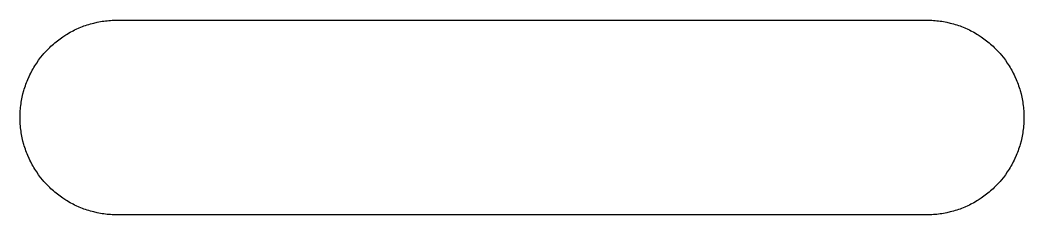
# Model space of a CAD drawing. Header units: metres. Extents: x 0 to 215, y 0 to 140.
# Drawn here: x 37 to 68, y 97 to 103 of the extents above; entities that cross this region are included whole.
import ezdxf

# ---------------------------------------------------------------- set-up
doc = ezdxf.new("R2010")
doc.units = ezdxf.units.M

msp = doc.modelspace()

# ---------------------------------------------------------------- linework, layer by layer
for p, q in [((39.2744, 102.911), (39.376, 102.935)), ((39.376, 102.935), (39.4277, 102.945)), ((39.4277, 102.945), (39.4795, 102.954)), ((39.4795, 102.954), (39.5303, 102.963)), ((39.5303, 102.963), (39.582, 102.971)), ((39.582, 102.971), (39.6348, 102.978)), ((39.6348, 102.978), (39.6865, 102.983)), ((39.6865, 102.983), (39.7383, 102.988)), ((39.7383, 102.988), (39.791, 102.993)), ((39.791, 102.993), (39.8428, 102.996)), ((39.8428, 102.996), (39.9473, 103)), ((39.9473, 103), (65.0527, 103)), ((65.0527, 103), (65.1572, 102.996)), ((65.1572, 102.996), (65.209, 102.993)), ((65.209, 102.993), (65.2617, 102.988)), ((65.2617, 102.988), (65.3135, 102.983)), ((65.3135, 102.983), (65.3652, 102.978)), ((65.3652, 102.978), (65.418, 102.971)), ((65.418, 102.971), (65.4697, 102.963)), ((65.4697, 102.963), (65.5205, 102.954)), ((65.5205, 102.954), (65.5723, 102.945)), ((65.5723, 102.945), (65.624, 102.935)), ((65.624, 102.935), (65.7256, 102.911)), ((38.5, 102.598), (38.5459, 102.624)), ((38.5459, 102.624), (38.6377, 102.673)), ((38.6377, 102.673), (38.6846, 102.696)), ((38.6846, 102.696), (38.7324, 102.719)), ((38.7324, 102.719), (38.8281, 102.762)), ((38.8281, 102.762), (38.876, 102.781)), ((38.876, 102.781), (38.9248, 102.801)), ((38.9248, 102.801), (38.9736, 102.819)), ((38.9736, 102.819), (39.0234, 102.837)), ((39.0234, 102.837), (39.0732, 102.854)), ((39.0732, 102.854), (39.123, 102.869)), ((39.123, 102.869), (39.1729, 102.884)), ((39.1729, 102.884), (39.2744, 102.911)), ((65.7256, 102.911), (65.8271, 102.884)), ((65.8271, 102.884), (65.877, 102.869)), ((65.877, 102.869), (65.9268, 102.854)), ((65.9268, 102.854), (65.9766, 102.837)), ((65.9766, 102.837), (66.0264, 102.819)), ((66.0264, 102.819), (66.0752, 102.801)), ((66.0752, 102.801), (66.124, 102.781)), ((66.124, 102.781), (66.1719, 102.762)), ((66.1719, 102.762), (66.2676, 102.719)), ((66.2676, 102.719), (66.3154, 102.696)), ((66.3154, 102.696), (66.3623, 102.673)), ((66.3623, 102.673), (66.4541, 102.624)), ((66.4541, 102.624), (66.5, 102.598)), ((38.0713, 102.298), (38.1533, 102.364)), ((38.1533, 102.364), (38.1943, 102.396)), ((38.1943, 102.396), (38.2363, 102.427)), ((38.2363, 102.427), (38.3223, 102.487)), ((38.3223, 102.487), (38.4102, 102.544)), ((38.4102, 102.544), (38.4551, 102.571)), ((38.4551, 102.571), (38.5, 102.598)), ((66.5, 102.598), (66.5449, 102.571)), ((66.5449, 102.571), (66.5898, 102.544)), ((66.5898, 102.544), (66.6777, 102.487)), ((66.6777, 102.487), (66.7637, 102.427)), ((66.7637, 102.427), (66.8057, 102.396)), ((66.8057, 102.396), (66.8467, 102.364)), ((66.8467, 102.364), (66.9287, 102.298)), ((37.7363, 101.968), (37.7705, 102.008)), ((37.7705, 102.008), (37.8057, 102.046)), ((37.8057, 102.046), (37.8418, 102.084)), ((37.8418, 102.084), (37.916, 102.158)), ((37.916, 102.158), (37.9541, 102.194)), ((37.9541, 102.194), (37.9922, 102.229)), ((37.9922, 102.229), (38.0322, 102.264)), ((38.0322, 102.264), (38.0713, 102.298)), ((66.9287, 102.298), (66.9678, 102.264)), ((66.9678, 102.264), (67.0078, 102.229)), ((67.0078, 102.229), (67.0459, 102.194)), ((67.0459, 102.194), (67.084, 102.158)), ((67.084, 102.158), (67.1582, 102.084)), ((67.1582, 102.084), (67.1943, 102.046)), ((67.1943, 102.046), (67.2295, 102.008)), ((67.2295, 102.008), (67.2637, 101.968)), ((37.5127, 101.678), (37.5732, 101.764)), ((37.5732, 101.764), (37.6045, 101.806)), ((37.6045, 101.806), (37.6357, 101.847)), ((37.6357, 101.847), (37.7021, 101.929)), ((37.7021, 101.929), (37.7363, 101.968)), ((67.2637, 101.968), (67.2979, 101.929)), ((67.2979, 101.929), (67.3643, 101.847)), ((67.3643, 101.847), (67.3955, 101.806)), ((67.3955, 101.806), (67.4268, 101.764)), ((67.4268, 101.764), (67.4873, 101.678)), ((37.3271, 101.362), (37.376, 101.454)), ((37.376, 101.454), (37.4023, 101.5)), ((37.4023, 101.5), (37.4287, 101.545)), ((37.4287, 101.545), (37.4561, 101.59)), ((37.4561, 101.59), (37.5127, 101.678)), ((67.4873, 101.678), (67.5439, 101.59)), ((67.5439, 101.59), (67.5713, 101.545)), ((67.5713, 101.545), (67.5977, 101.5)), ((67.5977, 101.5), (67.624, 101.454)), ((67.624, 101.454), (67.6729, 101.362)), ((37.1807, 101.026), (37.1992, 101.075)), ((37.1992, 101.075), (37.2188, 101.124)), ((37.2188, 101.124), (37.2383, 101.172)), ((37.2383, 101.172), (37.2812, 101.268)), ((37.2812, 101.268), (37.3037, 101.315)), ((37.3037, 101.315), (37.3271, 101.362)), ((67.6729, 101.362), (67.6963, 101.315)), ((67.6963, 101.315), (67.7188, 101.268)), ((67.7188, 101.268), (67.7617, 101.172)), ((67.7617, 101.172), (67.7812, 101.124)), ((67.7812, 101.124), (67.8008, 101.075)), ((67.8008, 101.075), (67.8193, 101.026)), ((37.0889, 100.726), (37.1162, 100.827)), ((37.1162, 100.827), (37.1309, 100.877)), ((37.1309, 100.877), (37.1465, 100.927)), ((37.1465, 100.927), (37.1631, 100.977)), ((37.1631, 100.977), (37.1807, 101.026)), ((67.8193, 101.026), (67.8369, 100.977)), ((67.8369, 100.977), (67.8535, 100.927)), ((67.8535, 100.927), (67.8691, 100.877)), ((67.8691, 100.877), (67.8838, 100.827)), ((67.8838, 100.827), (67.9111, 100.726)), ((37.0293, 100.418), (37.0371, 100.47)), ((37.0371, 100.47), (37.0459, 100.521)), ((37.0459, 100.521), (37.0547, 100.572)), ((37.0547, 100.572), (37.0654, 100.624)), ((37.0654, 100.624), (37.0889, 100.726)), ((67.9111, 100.726), (67.9346, 100.624)), ((67.9346, 100.624), (67.9453, 100.572)), ((67.9453, 100.572), (67.9541, 100.521)), ((67.9541, 100.521), (67.9629, 100.47)), ((67.9629, 100.47), (67.9707, 100.418)), ((37, 100.053), (37.0039, 100.157)), ((37.0039, 100.157), (37.0068, 100.209)), ((37.0068, 100.209), (37.0117, 100.262)), ((37.0117, 100.262), (37.0166, 100.313)), ((37.0166, 100.313), (37.0225, 100.365)), ((37.0225, 100.365), (37.0293, 100.418)), ((67.9707, 100.418), (67.9775, 100.365)), ((67.9775, 100.365), (67.9834, 100.313)), ((67.9834, 100.313), (67.9883, 100.262)), ((67.9883, 100.262), (67.9932, 100.209)), ((67.9932, 100.209), (67.9961, 100.157)), ((67.9961, 100.157), (68, 100.053)), ((37, 99.9473), (37, 100.053)), ((37.0039, 99.8428), (37, 99.9473)), ((37.0068, 99.791), (37.0039, 99.8428)), ((67.9961, 99.8428), (67.9932, 99.791)), ((68, 99.9473), (67.9961, 99.8428)), ((68, 100.053), (68, 99.9473)), ((37.0117, 99.7383), (37.0068, 99.791)), ((37.0166, 99.6865), (37.0117, 99.7383)), ((37.0225, 99.6348), (37.0166, 99.6865)), ((37.0293, 99.582), (37.0225, 99.6348)), ((37.0371, 99.5303), (37.0293, 99.582)), ((37.0459, 99.4795), (37.0371, 99.5303)), ((67.9629, 99.5303), (67.9541, 99.4795)), ((67.9707, 99.582), (67.9629, 99.5303)), ((67.9775, 99.6348), (67.9707, 99.582)), ((67.9834, 99.6865), (67.9775, 99.6348)), ((67.9883, 99.7383), (67.9834, 99.6865)), ((67.9932, 99.791), (67.9883, 99.7383)), ((37.0547, 99.4277), (37.0459, 99.4795)), ((37.0654, 99.376), (37.0547, 99.4277)), ((37.0889, 99.2744), (37.0654, 99.376)), ((37.1162, 99.1729), (37.0889, 99.2744)), ((67.9111, 99.2744), (67.8838, 99.1729)), ((67.9346, 99.376), (67.9111, 99.2744)), ((67.9453, 99.4277), (67.9346, 99.376)), ((67.9541, 99.4795), (67.9453, 99.4277)), ((37.1309, 99.123), (37.1162, 99.1729)), ((37.1465, 99.0732), (37.1309, 99.123)), ((37.1631, 99.0234), (37.1465, 99.0732)), ((37.1807, 98.9736), (37.1631, 99.0234)), ((37.1992, 98.9248), (37.1807, 98.9736)), ((37.2188, 98.876), (37.1992, 98.9248)), ((67.8008, 98.9248), (67.7812, 98.876)), ((67.8193, 98.9736), (67.8008, 98.9248)), ((67.8369, 99.0234), (67.8193, 98.9736)), ((67.8535, 99.0732), (67.8369, 99.0234)), ((67.8691, 99.123), (67.8535, 99.0732)), ((67.8838, 99.1729), (67.8691, 99.123)), ((37.2383, 98.8281), (37.2188, 98.876)), ((37.2812, 98.7324), (37.2383, 98.8281)), ((37.3037, 98.6846), (37.2812, 98.7324)), ((37.3271, 98.6377), (37.3037, 98.6846)), ((37.376, 98.5459), (37.3271, 98.6377)), ((67.6729, 98.6377), (67.624, 98.5459)), ((67.6963, 98.6846), (67.6729, 98.6377)), ((67.7188, 98.7324), (67.6963, 98.6846)), ((67.7617, 98.8281), (67.7188, 98.7324)), ((67.7812, 98.876), (67.7617, 98.8281)), ((37.4023, 98.5), (37.376, 98.5459)), ((37.4287, 98.4551), (37.4023, 98.5)), ((37.4561, 98.4102), (37.4287, 98.4551)), ((37.5127, 98.3223), (37.4561, 98.4102)), ((37.5732, 98.2363), (37.5127, 98.3223)), ((67.4873, 98.3223), (67.4268, 98.2363)), ((67.5439, 98.4102), (67.4873, 98.3223)), ((67.5713, 98.4551), (67.5439, 98.4102)), ((67.5977, 98.5), (67.5713, 98.4551)), ((67.624, 98.5459), (67.5977, 98.5)), ((37.6045, 98.1943), (37.5732, 98.2363)), ((37.6357, 98.1533), (37.6045, 98.1943)), ((37.7021, 98.0713), (37.6357, 98.1533)), ((37.7363, 98.0322), (37.7021, 98.0713)), ((37.7705, 97.9922), (37.7363, 98.0322)), ((37.8057, 97.9541), (37.7705, 97.9922)), ((67.2295, 97.9922), (67.1943, 97.9541)), ((67.2637, 98.0322), (67.2295, 97.9922)), ((67.2979, 98.0713), (67.2637, 98.0322)), ((67.3643, 98.1533), (67.2979, 98.0713)), ((67.3955, 98.1943), (67.3643, 98.1533)), ((67.4268, 98.2363), (67.3955, 98.1943)), ((37.8418, 97.916), (37.8057, 97.9541)), ((37.916, 97.8418), (37.8418, 97.916)), ((37.9541, 97.8057), (37.916, 97.8418)), ((37.9922, 97.7705), (37.9541, 97.8057)), ((38.0322, 97.7363), (37.9922, 97.7705)), ((38.0713, 97.7021), (38.0322, 97.7363)), ((38.1533, 97.6357), (38.0713, 97.7021)), ((66.9287, 97.7021), (66.8467, 97.6357)), ((66.9678, 97.7363), (66.9287, 97.7021)), ((67.0078, 97.7705), (66.9678, 97.7363)), ((67.0459, 97.8057), (67.0078, 97.7705)), ((67.084, 97.8418), (67.0459, 97.8057)), ((67.1582, 97.916), (67.084, 97.8418)), ((67.1943, 97.9541), (67.1582, 97.916)), ((38.1943, 97.6045), (38.1533, 97.6357)), ((38.2363, 97.5732), (38.1943, 97.6045)), ((38.3223, 97.5127), (38.2363, 97.5732)), ((38.4102, 97.4561), (38.3223, 97.5127)), ((38.4551, 97.4287), (38.4102, 97.4561)), ((38.5, 97.4023), (38.4551, 97.4287)), ((38.5459, 97.376), (38.5, 97.4023)), ((38.6377, 97.3271), (38.5459, 97.376)), ((66.4541, 97.376), (66.3623, 97.3271)), ((66.5, 97.4023), (66.4541, 97.376)), ((66.5449, 97.4287), (66.5, 97.4023)), ((66.5898, 97.4561), (66.5449, 97.4287)), ((66.6777, 97.5127), (66.5898, 97.4561)), ((66.7637, 97.5732), (66.6777, 97.5127)), ((66.8057, 97.6045), (66.7637, 97.5732)), ((66.8467, 97.6357), (66.8057, 97.6045)), ((38.6846, 97.3037), (38.6377, 97.3271)), ((38.7324, 97.2812), (38.6846, 97.3037)), ((38.8281, 97.2383), (38.7324, 97.2812)), ((38.876, 97.2188), (38.8281, 97.2383)), ((38.9248, 97.1992), (38.876, 97.2188)), ((38.9736, 97.1807), (38.9248, 97.1992)), ((39.0234, 97.1631), (38.9736, 97.1807)), ((39.0732, 97.1465), (39.0234, 97.1631)), ((39.123, 97.1309), (39.0732, 97.1465)), ((39.1729, 97.1162), (39.123, 97.1309)), ((39.2744, 97.0889), (39.1729, 97.1162)), ((39.376, 97.0654), (39.2744, 97.0889)), ((39.4277, 97.0547), (39.376, 97.0654)), ((39.4795, 97.0459), (39.4277, 97.0547)), ((39.5303, 97.0371), (39.4795, 97.0459)), ((39.582, 97.0293), (39.5303, 97.0371)), ((65.4697, 97.0371), (65.418, 97.0293)), ((65.5205, 97.0459), (65.4697, 97.0371)), ((65.5723, 97.0547), (65.5205, 97.0459)), ((65.624, 97.0654), (65.5723, 97.0547)), ((65.7256, 97.0889), (65.624, 97.0654)), ((65.8271, 97.1162), (65.7256, 97.0889)), ((65.877, 97.1309), (65.8271, 97.1162)), ((65.9268, 97.1465), (65.877, 97.1309)), ((65.9766, 97.1631), (65.9268, 97.1465)), ((66.0264, 97.1807), (65.9766, 97.1631)), ((66.0752, 97.1992), (66.0264, 97.1807)), ((66.124, 97.2188), (66.0752, 97.1992)), ((66.1719, 97.2383), (66.124, 97.2188)), ((66.2676, 97.2812), (66.1719, 97.2383)), ((66.3154, 97.3037), (66.2676, 97.2812)), ((66.3623, 97.3271), (66.3154, 97.3037)), ((39.6348, 97.0225), (39.582, 97.0293)), ((39.6865, 97.0166), (39.6348, 97.0225)), ((39.7383, 97.0117), (39.6865, 97.0166)), ((39.791, 97.0068), (39.7383, 97.0117)), ((39.8428, 97.0039), (39.791, 97.0068)), ((39.9473, 97), (39.8428, 97.0039)), ((65.0527, 97), (39.9473, 97)), ((65.1572, 97.0039), (65.0527, 97)), ((65.209, 97.0068), (65.1572, 97.0039)), ((65.2617, 97.0117), (65.209, 97.0068)), ((65.3135, 97.0166), (65.2617, 97.0117)), ((65.3652, 97.0225), (65.3135, 97.0166)), ((65.418, 97.0293), (65.3652, 97.0225))]:
    msp.add_line(p, q)

doc.saveas('drawing.dxf')
